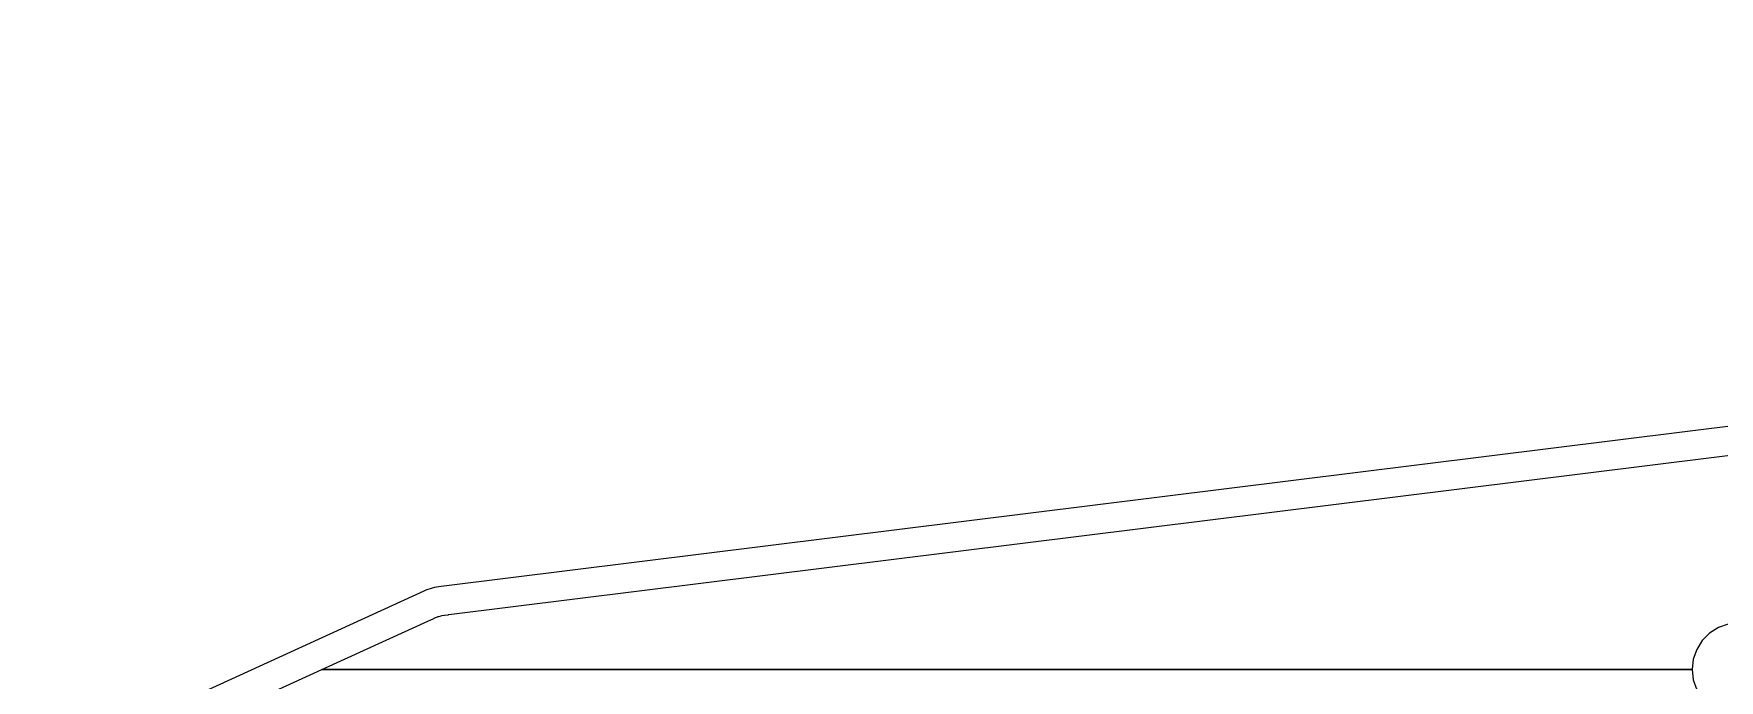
# Model space of a CAD drawing. Header units: millimetres. Extents: x 10 to 287, y 10 to 200.
# Drawn here: x 40 to 69.16, y 138.82 to 150 of the extents above; entities that cross this region are included whole.
import ezdxf

# ---------------------------------------------------------------- set-up
doc = ezdxf.new("R2010")
doc.units = ezdxf.units.MM
doc.layers.get('0').update_dxf_attribs({"linetype": 'CONTINUOUS'})

msp = doc.modelspace()

# ---------------------------------------------------------------- linework, layer by layer
at = {"color": 7}
for points in [[(123.9386, 149.9996), (47.0489, 140.4462)], [(69.3207, 139.7926), (69.1505, 139.733), (68.9977, 139.637), (68.8702, 139.5095), (68.7742, 139.3567), (68.7146, 139.1865), (68.7146, 139.1864), (68.6944, 139.0072), (68.6944, 139.0072), (44.9888, 139.0072), (46.8863, 139.8744), (46.8863, 139.8744), (46.8984, 139.88), (46.8984, 139.88), (46.9555, 139.906), (46.9613, 139.9085), (47.0006, 139.9241), (47.0127, 139.9282), (47.0502, 139.9387), (47.0628, 139.9415), (47.1043, 139.9486), (47.1106, 139.9495), (47.1729, 139.9568), (47.173, 139.9568), (47.177, 139.9573), (47.1837, 139.9586), (113.9261, 148.2512)], [(46.7503, 140.3626), (20.0831, 128.1747)], [(39.5188, 136.5072), (44.9888, 139.0072), (68.6944, 139.0072), (68.7146, 138.828), (68.7146, 138.8279), (68.7742, 138.6577)]]:
    msp.add_lwpolyline(points, dxfattribs=at)
msp.add_open_spline([(47.0489, 140.4462), (46.945625, 140.434028), (46.844881, 140.405823), (46.7503, 140.3626)], degree=3, dxfattribs=at)

doc.saveas('drawing.dxf')
